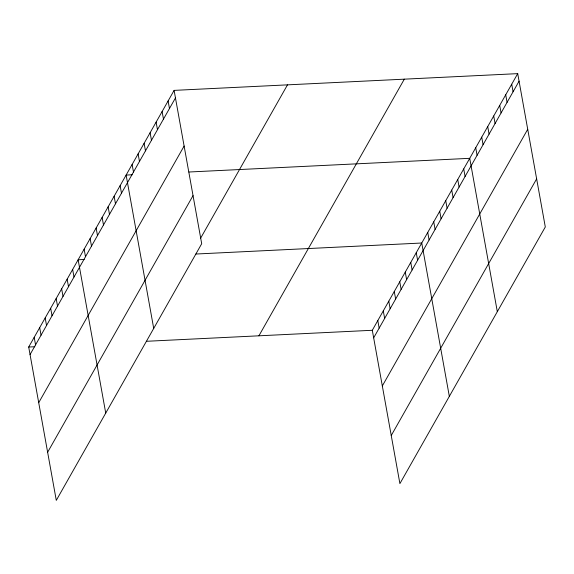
<?xml version="1.0" encoding="UTF-8"?>
<svg xmlns="http://www.w3.org/2000/svg" width="574" height="574" viewBox="0 0 574 574"><rect width="100%" height="100%" fill="white"/><g stroke="black" fill="none" stroke-linecap="round" stroke-linejoin="round"><path stroke-width="0.86" d="M174.101 90.383L201.696 243.72L56.288 500.363L28.7 347.026L174.101 90.383L517.712 73.637L545.3 226.974L399.899 483.617L372.304 330.28L517.712 73.637M30.056 354.574L175.465 97.932M38.716 402.69L184.118 146.04M47.635 452.255L193.036 195.612M200.527 238.361L287.495 84.852M258.917 335.804L404.318 79.162M373.667 337.828L519.068 81.185M382.32 385.943L527.721 129.293M391.238 435.508L536.647 178.866M132.228 174.776L126.122 175.077L153.71 328.414M188.918 172.013L469.726 158.324L497.314 311.668M84.242 259.47L78.136 259.771L105.731 413.108M195.856 254.031L421.746 243.017L449.334 396.361M28.7 347.026L34.806 346.732M146.42 341.293L372.304 330.28M511.714 84.22L513.07 91.768M505.716 94.81L507.072 102.359M499.717 105.394L501.073 112.942M493.719 115.984L495.075 123.532M487.721 126.567L489.077 134.115M481.722 137.15L483.078 144.705M475.724 147.74L477.08 155.289M463.727 168.914L465.084 176.462M457.729 179.497L459.092 187.052M451.731 190.087L453.094 197.635M445.733 200.67L447.096 208.226M439.734 211.261L441.097 218.809M433.736 221.844L435.099 229.399M427.738 232.434L429.101 239.982M416.25 252.718L417.607 260.266M410.754 262.411L412.118 269.959M405.266 272.105L406.622 279.66M399.769 281.805L401.133 289.353M394.281 291.499L395.637 299.047M388.785 301.192L390.141 308.74M383.289 310.893L384.652 318.441M377.8 320.586L379.156 328.134M168.103 100.967L169.466 108.515M162.105 111.557L163.468 119.105M156.114 122.14L157.47 129.688M150.115 132.73L151.471 140.278M144.117 143.313L145.473 150.862M138.119 153.904L139.475 161.452M132.12 164.487L133.477 172.035M120.124 185.66L121.48 193.208M114.126 196.251L115.482 203.799M108.127 206.834L109.483 214.382M102.129 217.424L103.485 224.972M96.131 228.007L97.487 235.555M90.132 238.597L91.488 246.146M84.134 249.181L85.49 256.729M72.647 269.464L74.003 277.012M67.151 279.158L68.507 286.706M61.655 288.851L63.018 296.406M56.166 298.552L57.522 306.1M50.67 308.245L52.033 315.793M45.181 317.939L46.537 325.494M39.685 327.639L41.041 335.187M34.196 337.333L35.552 344.881"/></g></svg>
